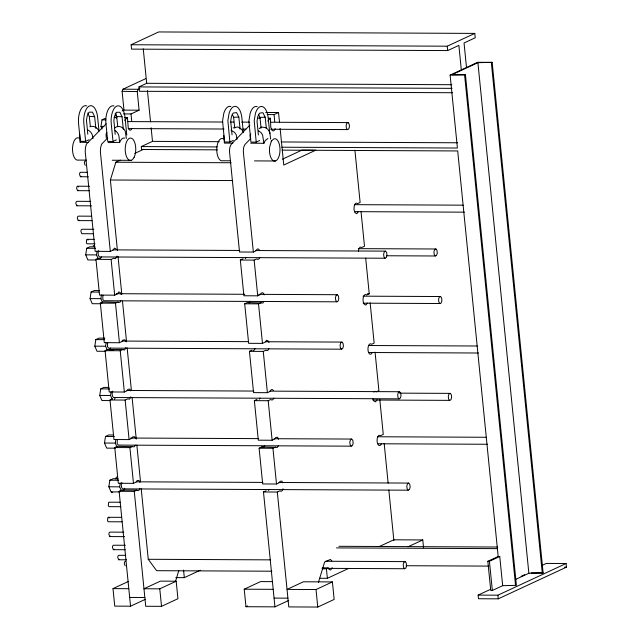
<?xml version="1.0" encoding="UTF-8"?>
<svg xmlns="http://www.w3.org/2000/svg" width="639" height="639" viewBox="0 0 639 639"><rect width="100%" height="100%" fill="white"/><g stroke="black" fill="none" stroke-linecap="round" stroke-linejoin="round"><path stroke-width="0.96" d="M358.479 251.415L358.647 249.522L360.053 247.085L361.85 247.461L364.494 246.231L361.027 211.485M102.056 128.966L100.97 126.418L101.984 119.844L105.163 118.367M95.738 259.985L87.878 259.953L85.706 254.857L86.712 248.283L89.899 246.806L94.804 246.822M97.959 258.3L96.505 254.905L97.08 251.151M101.082 303.749L92.248 303.709L90.075 298.613L91.081 292.039L94.26 290.561L99.173 290.577M102.687 302.91L100.874 298.661L101.449 294.906M105.834 351.306L96.992 351.266L94.82 346.17L95.826 339.597L99.013 338.119L104.9 338.143M107.072 349.613L105.619 346.218L106.194 342.464M109.764 400.581L101.913 400.541L99.74 395.445L100.746 388.871L103.933 387.394L108.838 387.418M111.993 398.896L110.539 395.493L111.114 391.739M115.499 448.179L106.665 448.131L104.492 443.035L105.499 436.461L108.678 434.983L113.59 435.007M117.105 447.332L115.292 443.091L115.867 439.328M119.868 491.926L111.026 491.886L108.854 486.79L109.868 480.216L113.047 478.739L117.959 478.763M121.106 490.241L119.661 486.838L120.236 483.084M115.819 478.93L116.202 477.421L116.977 476.918M98.741 250.528L98.086 252.9L98.406 255.552L99.524 256.926L385.069 258.236L386.315 257.525L386.978 255.153L386.651 252.501L385.533 251.127L255.744 250.536M102.903 295.138L102.791 299.371L103.901 300.745L336.881 301.816L338.135 301.113L338.79 298.732L338.462 296.081L337.344 294.715L258.691 294.347M107.632 342.512L107.52 346.745L108.638 348.119L341.498 349.19L342.752 348.479L343.407 346.106L343.079 343.455L341.969 342.081L265.345 341.729M112.776 391.124L112.121 393.504L112.448 396.148L113.558 397.522L399.103 398.84L400.357 398.129L401.012 395.749L400.685 393.105L399.575 391.731L269.778 391.132M117.304 439.488L117.193 443.722L118.303 445.095L351.242 446.166L352.496 445.455L353.151 443.083L352.824 440.431L351.714 439.057L274.067 438.705M121.905 482.477L121.25 484.849L121.578 487.501L122.688 488.875L408.233 490.185L409.487 489.474L410.142 487.102L409.815 484.45L408.704 483.076L278.908 482.485M117.432 250.504L110.395 180.006L115.827 162.218L120.332 160.125M175.39 581.738L178.784 570.619M318.43 582.393L324.652 562.008L330.403 559.437L331.825 560.914M88.581 142.513L80.218 142.185M108.103 142.601L119.725 142.361A11.198 5.28 -89.7 0 1 124.765 138.136M123.439 113.918L131.011 113.95L139.102 110.196L137.265 91.601L138.12 89.284L139.861 88.478M124.709 488.236L124.11 489.849L122.952 490.6M255.001 348.383L254.434 349.884L253.268 350.635M268.867 348.471L268.26 349.948L267.102 350.699L265.912 350.18L263.268 351.41L249.442 351.346L253.563 392.626L267.39 392.689L270.033 391.467A5.224 2.46 -89.7 0 1 273.348 390.493M139.837 488.5L139.262 489.921L138.096 490.664L136.906 490.153L121.761 490.081L119.118 491.311L130.548 606.195L114.74 606.123L112.991 588.615L128.551 581.386M283.053 488.755L282.294 490.576L281.136 491.327L279.946 490.808L277.31 492.038L263.476 491.974L274.946 606.85L245.967 606.723L244.218 589.206L260.616 581.586L272.206 581.642M122.161 110.954L123.958 110.124L122.105 91.297L123.023 89.188L145.668 78.677M131.858 128.335L131.227 129.717L130.036 130.268L128.351 128.806L127.409 117.568L124.565 117.552M130.683 390.892L129.861 389.111L127.976 389.279L126.993 390.804L124.349 392.034L109.205 391.963L105.084 350.675L107.727 349.453L109.644 349.797L110.459 348.079M250.823 133.942L250.097 135.476L250.328 138.375M250.72 143.216L263.883 143.288L265.305 140.476L267.909 138.503M130.843 396.755L129.597 399.207L127.792 398.832L125.156 400.054L110.004 399.99L113.95 439.52L129.102 439.592L131.738 438.362L132.72 436.836L134.645 436.756L135.444 438.482M135.172 445.127L134.342 446.765L117.392 446.318L114.748 447.54L118.319 483.284L133.463 483.356L136.107 482.125L137.089 480.6L138.975 480.432L139.797 482.213M125.899 347.592L124.621 350.036L122.872 349.525L107.727 349.453M101.377 256.902L100.491 258.563L98.614 258.132L95.97 259.354L99.54 295.098L114.685 295.17L117.328 293.94L118.886 291.863L120.643 292.974L121.186 294.603M114.469 399.271L115.395 397.554M249.154 303.07L250.081 301.352M264.498 445.774L263.572 447.492L261.75 446.981L259.107 448.211L262.677 483.947L276.503 484.011L279.147 482.788L280.13 481.263L281.943 481.135L282.813 482.884M120.867 300.713L119.924 302.343L102.975 301.896L100.339 303.126L104.285 342.656L119.429 342.728L122.073 341.498L123.055 339.972L124.98 339.892L125.779 341.617M263.907 301.376L262.964 302.998L247.333 302.559L244.697 303.789L248.643 343.319L262.469 343.383L265.113 342.161L266.679 340.212L268.428 341.186L268.955 342.488M278.316 445.798L277.382 447.42L261.75 446.981M116.969 256.135L115.451 258.691L113.758 258.204L111.114 259.426L95.97 259.354M332.2 567.688L330.714 570.004L329.101 569.533L328.198 567.999L322.272 567.967M358.287 211.717L356.842 213.682L354.964 212.691L353.942 209.536L354.278 205.758A5.224 2.46 -89.7 0 1 357.481 203.697L360.124 202.467L354.901 150.173M367.401 303.038L365.835 305.123L364.078 304.012A5.224 2.46 -89.7 0 1 363.391 297.079A5.224 2.46 -89.7 0 1 366.594 295.018L369.238 293.788L365.692 258.212M377.066 399.902L375.5 401.851L373.751 400.877A5.224 2.46 -89.7 0 1 372.96 398.928M106.138 123.806L86.409 144.134L85.45 147.625L85.219 151.675L95.171 251.335L110.315 251.407L112.959 250.176L114.517 248.1L116.274 249.21M107.695 137.888L101.577 144.198L100.595 147.697L100.371 151.747L110.315 251.407M124.693 120.372L127.409 117.568M249.833 125.148L231.502 144.031A7.468 3.522 -89.7 0 0 229.577 152.338L239.521 251.998L253.356 252.062L255.999 250.839A5.224 2.46 -89.7 0 1 259.314 249.865M250.768 138.495L245.336 144.095A7.468 3.522 -89.7 0 0 243.411 152.401L253.356 252.062M267.733 121.019L270.449 118.223L270.776 127.249L271.918 130.212A5.224 2.46 -89.7 0 0 275.185 128.695M259.21 128.647L261.511 127.017L265.361 127.6L267.757 129.23L269.85 132.433L270.656 139.142M85.442 160.94L84.667 161.443L84.284 162.961L85.219 165.405M87.535 172.314L80.642 172.282L79.867 172.786L79.484 174.295L80.418 176.739L81.193 176.244M89.548 186.268L77.734 186.213L76.96 186.716L76.576 188.225L77.519 190.67L89.324 190.726M77.519 190.67L78.293 190.174M90.746 201.381L76.968 201.317L76.193 201.82L75.801 203.33L76.744 205.774L77.519 205.279M91.249 216.19L78.453 216.134L77.678 216.637L77.295 218.147L78.238 220.591L79.012 220.096M94.221 239.361L87.327 239.329L86.553 239.833L86.393 242.988L87.104 243.794L94.979 243.826M93.102 245.935L93.877 245.432M112.736 492.214L111.961 492.717L111.25 491.91M121.298 517.35L108.502 517.294L107.727 517.79L107.576 520.945L108.287 521.751L122.065 521.815M123.774 532.175L109.996 532.111L109.221 532.606L108.838 534.124L109.772 536.568L110.547 536.065M125.38 545.267L113.566 545.219L112.791 545.714L112.408 547.232L113.343 549.676L114.117 549.173M125.755 555.339L118.862 555.307L118.087 555.81L117.704 557.32L118.646 559.764L119.421 559.269M125.412 561.409L124.637 561.905L124.254 563.422L125.196 565.866M385.533 251.127L384.287 251.838L383.624 254.218L383.951 256.87L385.069 258.236M337.344 294.715L336.098 295.418L335.443 297.798L335.763 300.45L336.881 301.816M341.969 342.081L340.715 342.792L340.06 345.164L340.387 347.816L341.498 349.19M399.575 391.731L398.321 392.442L397.666 394.814L397.993 397.466L399.103 398.84M351.714 439.057L350.46 439.768L349.805 442.148L350.132 444.792L351.242 446.166M408.704 483.076L407.45 483.787L406.795 486.167L407.115 488.819L408.233 490.185M405.126 561.617L403.872 562.328L403.217 564.7L403.544 567.352L404.655 568.726L405.909 568.015L406.564 565.643L406.236 562.991L405.126 561.617L325.483 561.25M86.64 105.85A14.937 7.037 -89.7 0 0 78.581 123.814L80.338 141.315L85.626 141.339L89.069 139.733M114.03 105.978A14.937 7.037 -89.7 0 0 105.97 123.942L107.727 141.443L113.023 141.467L116.466 139.853M230.895 106.513A14.937 7.037 -89.7 0 0 223.818 113.223L222.556 120.963L224.593 141.978L229.888 142.002L233.331 140.396M257.229 106.633A14.937 7.037 -89.7 0 0 250.153 113.343L248.891 121.083L250.927 142.098L256.223 142.122L259.666 140.516M461.318 69.891L458.874 45.377L447.675 50.577L131.57 49.123L131.131 44.746L158.688 31.95L474.793 33.404L475.232 37.781L464.042 42.981L466.486 67.486M452.5 92.727L139.382 91.289L138.943 86.912L146.69 83.31L451.837 84.715M217.372 149.838L141.586 149.494L141.299 146.571L152.489 141.371L219.305 141.682M134.733 153.44L143.735 149.254M267.134 114.581L274.051 114.613L278.532 112.528L279.515 122.44M131.131 44.746L447.244 46.2L474.793 33.404M281.903 147.218L457.404 148.024L450.128 75.09L477.676 62.287L492.166 62.358L543.126 572.935L528.868 573.263L515.473 579.485M492.166 62.358L477.908 62.678L452.005 74.707L465.44 74.771L516.4 585.348L502.669 585.675L492.334 590.476L490.752 590.468L487.845 561.29L498.172 556.489L499.754 556.497L502.669 585.675M282.398 159.199L301.975 150.109L315.802 150.173L283.772 165.046L280.114 128.383M450.128 75.09L465.44 74.771M100.339 303.126L115.483 303.19L118.127 301.967M264.258 294.843A5.224 2.46 -89.7 0 0 260.361 294.603L257.725 295.825L243.89 295.761L240.328 260.025L242.964 258.795M240.328 260.025L254.154 260.089L256.798 258.859A5.224 2.46 -89.7 0 0 259.769 257.501M105.084 350.675L120.228 350.747L122.872 349.525M244.697 303.789L258.523 303.852L261.167 302.622M110.004 399.99L112.648 398.76M249.442 351.346L252.085 350.116M114.748 447.54L129.901 447.612L132.545 446.389M278.564 439.312L277.598 437.236L275.76 437.499L274.778 439.025L272.134 440.247L258.308 440.183L254.362 400.653L257.006 399.423M254.362 400.653L268.188 400.717L270.832 399.487A5.224 2.46 -89.7 0 0 273.804 398.129M119.118 491.311L134.27 491.375L136.906 490.153M259.107 448.211L272.941 448.274L275.577 447.044M263.476 491.974L266.12 490.744M176.188 581.202L160.381 581.131L143.967 588.759L159.774 588.831L176.188 581.202L177.938 598.711L161.523 606.339L145.716 606.267L134.27 491.375M175.805 577.608L184.32 577.648L200.319 570.22M130.548 606.195L145.237 599.374M322.463 568.806L326.417 568.822L328.198 567.999M245.967 606.723L247.692 605.916M379.111 546.625L393.784 539.803L422.77 539.939L423.545 547.727M319.46 578.271L327.36 578.311L348.694 568.398M274.946 606.85L288.748 600.444M332.408 581.921L303.429 581.786L287.039 589.398L316.017 589.533L332.408 581.921L334.157 599.438L317.767 607.05L288.788 606.914L277.31 492.038M408.097 546.752L422.77 539.939M487.845 561.29L489.426 561.298L499.754 556.497M541.84 565.507L546.329 563.422L566.082 563.51L566.45 567.16L498.252 598.831L478.499 598.743L478.132 595.093L490.696 589.262M521.112 576.37L524.691 574.709M478.132 595.093L497.893 595.189L566.082 563.51M348.159 122.6L346.889 123.063L346.13 125.3L346.338 128.008L347.392 129.589L348.67 129.126L349.421 126.889L349.213 124.182L348.159 122.6L270.561 122.241M435.99 248.994L434.72 249.458L433.961 251.702L434.169 254.402L435.223 255.983L436.501 255.52L437.252 253.284L437.044 250.576L435.99 248.994L358.335 248.635M440.614 296.528L439.344 296.991L438.586 299.228L438.793 301.935L439.848 303.517L441.126 303.054L441.876 300.817L441.669 298.109L440.614 296.528L363 296.169M450.343 393.376L449.065 393.84L448.314 396.084L448.522 398.784L449.576 400.365L450.846 399.902L451.605 397.666L451.398 394.958L450.343 393.376L399.575 393.145M233.163 127.912L237.876 126.905L241.414 129.11L243.515 132.313M232.149 114.277L233.618 117.272L238.834 117.073L240.12 129.158M258.483 114.397L259.953 117.4L265.169 117.193L266.359 128.351M138.943 86.912L452.061 88.358M123.958 110.124L139.102 110.196M265.688 112.472L278.532 112.528M114.157 117.504L116.993 117.52M257.605 118.167L260.568 118.175M268.476 118.215L270.449 118.223M101.984 119.844L105.906 119.86M127.305 121.586L222.811 122.025M230.767 122.057L233.754 122.073M241.71 122.113L249.673 122.145M100.97 126.418L103.917 126.426M128.519 128.583L224.025 129.022M242.932 129.11L245.911 129.126M270.784 129.238L347.392 129.589M281.128 141.962L457.628 142.777M232.844 143.136L224.377 143.104L223.754 135.356M141.299 146.571L217.084 146.922M282.19 150.141L457.7 150.948L498.172 556.489M86.385 160.133L78.437 160.093A11.198 5.28 -89.7 0 1 72.526 148.144A11.198 5.28 -89.7 0 1 79.284 138.216M112.232 160.245L131.115 160.333M230.647 160.796L222.691 160.756A11.198 5.28 -89.7 0 1 216.789 148.807A11.198 5.28 -89.7 0 1 223.546 138.879M254.498 160.9L275.377 160.996M115.827 162.218L231.126 162.745M80.418 176.739L88.294 176.779M110.395 180.006L232.652 180.565M354.373 204.664L463.203 205.167M76.744 205.774L91.513 205.846M354.605 211.661L464.433 212.164M78.238 220.591L92.016 220.655M93.837 229.297L82.024 229.241L81.249 229.744L80.865 231.254L81.808 233.698L93.621 233.754M86.712 248.283L95.554 248.323M112.967 249.873L239.769 250.456M386.435 255.76L435.223 255.983M85.706 254.857L96.505 254.905M91.081 292.039L98.941 292.071M367.265 293.78L369.238 293.788M116.314 293.692L244.753 294.283M90.075 298.613L100.874 298.661M363.224 303.166L439.848 303.517M95.826 339.597L104.668 339.636M122.041 341.066L248.427 341.649M368.431 345.507L477.261 346.003M94.82 346.17L105.619 346.218M368.655 352.504L478.483 353.008M100.746 388.871L109.588 388.911M127.009 390.477L253.803 391.06M99.74 395.445L110.539 395.493M372.92 400.014L449.576 400.365M377.521 436.764L486.343 437.268M105.499 436.461L114.333 436.501M130.715 438.042L258.14 438.626M377.745 443.762L487.573 444.265M104.492 443.035L115.292 443.091M109.868 480.216L118.702 480.256M136.139 481.822L262.933 482.405M108.854 486.79L119.661 486.838M120.1 502.238L109.269 502.19L108.494 502.685L108.342 505.84L109.053 506.647L120.867 506.703M109.772 536.568L124.541 536.632M338.95 546.305L497.501 547.032M336.497 547.903L497.046 548.645M113.343 549.676L125.156 549.732M141.219 488.795L148.256 559.293L270.505 559.86M118.646 559.764L126.522 559.804M406.061 565.723L488.827 566.106M564.477 567.144L566.45 567.16M322.032 568.343L404.655 568.726M271.894 571.21L156.595 570.683L148.256 559.293M531.217 572.879L543.126 572.935M112.991 588.615L128.798 588.687M244.218 589.206L273.196 589.334M129.717 597.433L144.861 597.505M274.067 598.104L287.901 598.16M123.023 89.188L138.12 89.284M109.644 349.797L113.391 349.86M122.105 91.297L137.265 91.601M115.156 113.167L116.681 116.514L122.033 116.761L123.351 129.501M87.767 113.039L89.284 116.386L94.644 116.633L95.858 128.399M231.014 130.244L234.529 132.329L236.246 134.805L236.973 139.446M258.468 130.811L260.864 132.449L262.581 134.925L263.883 143.288M77.734 186.213L78.445 187.019M87.327 239.329L88.038 240.136M108.502 517.294L109.213 518.101M265.169 117.193L262.901 112.672L259.498 113.199L257.805 116.586L257.038 121.25L258.388 135.005M238.834 117.073L236.566 112.552L233.171 113.079L231.47 116.466L230.703 121.122L232.053 134.885M122.033 116.761L119.844 112.264L116.482 112.296L114.605 115.923L113.854 120.332L115.188 134.342M94.644 116.633L92.447 112.137L89.085 112.176L87.216 115.795L86.465 120.212L87.799 134.222M126.362 138.503L125.204 131.051A7.468 6.43 65 0 0 114.78 127.88M116.681 116.514L117.768 126.738M89.284 116.386L90.371 126.61M259.953 117.4L261.063 128.175M233.618 117.272L234.729 128.056M491.343 62.742L542.303 573.319M477.908 62.678L528.868 573.263M464.617 75.154L515.577 585.731M447.244 46.2L447.675 50.577M497.893 595.189L498.252 598.831M489.426 561.298L492.334 590.476M370.141 302.798L374.158 343.095L371.523 344.325A5.224 2.46 -89.7 0 0 368.312 346.386A5.224 2.46 -89.7 0 0 369.007 353.319A5.224 2.46 -89.7 0 0 372.321 352.345M375.061 352.113L378.911 390.653L376.267 391.883A5.224 2.46 -89.7 0 0 373.919 392.114M379.806 399.671L383.272 434.416L380.636 435.646L378.831 435.271L377.425 437.707A5.224 2.46 -89.7 0 0 378.12 444.64A5.224 2.46 -89.7 0 0 381.435 443.666M384.175 443.434L388.137 483.108M388.832 490.049L393.88 540.634M326.417 568.822L327.36 578.311M274.051 114.613L274.754 121.666M316.017 589.533L317.767 607.05M269.802 133.743L268.236 118.183A14.937 7.037 -89.7 0 0 262.629 106.697A14.937 7.037 -89.7 0 0 255.44 113.367L254.202 120.675L256.223 142.122M243.267 131.674L241.901 118.063A14.937 7.037 -89.7 0 0 236.294 106.577A14.937 7.037 -89.7 0 0 229.105 113.247L227.867 120.547L229.888 142.002M254.154 260.089L257.725 295.825M258.523 303.852L262.469 343.383M263.268 351.41L267.39 392.689M268.188 400.717L272.134 440.247M272.941 448.274L276.503 484.011M143.256 48.852L146.69 83.31M147.425 90.618L150.54 121.849M151.123 127.712L152.489 141.371M183.569 570.06L184.32 577.648M131.011 113.95L131.714 121.003M126.794 135.029L125.036 117.528A14.937 7.037 -89.7 0 0 116.681 106.162A14.937 7.037 -89.7 0 0 111.266 123.966L113.023 141.467M119.621 142.657L119.054 136.954A7.468 6.43 64.9 0 0 115.052 130.58M115.867 113.886L116.306 118.231M159.774 588.831L161.523 606.339M118.023 256.463L121.793 294.188M122.488 301.137L126.554 341.849M127.145 347.808L131.41 390.501M132.097 397.45L136.259 439.153M136.858 445.111L140.524 481.846M99.005 131.011L97.639 117.4A14.937 7.037 -89.7 0 0 89.292 106.034A14.937 7.037 -89.7 0 0 83.869 123.838L85.626 141.339M111.114 259.426L114.685 295.17M115.483 303.19L119.429 342.728M120.228 350.747L124.349 392.034M125.156 400.054L129.102 439.592M129.901 447.612L133.463 483.356M92.903 138.735L92.711 136.826A7.468 6.43 64.9 0 0 87.87 130.029M106.242 137.936L106.074 134.206A7.468 6.43 64.9 0 1 106.777 132.481M79.739 134.086L80.115 142.473M89.907 126.794A7.468 6.43 65 0 1 98.869 130.923M269.091 489.386A5.224 2.46 -89.7 0 1 268.468 490.512M259.977 398.065A5.224 2.46 -89.7 0 1 259.354 399.191M245.943 257.437A5.224 2.46 -89.7 0 1 245.32 258.563M271.391 140.995L269.674 146.802A11.198 5.28 -89.7 0 0 273.939 160.98A11.198 5.28 -89.7 0 0 280.018 149.965A11.198 5.28 -89.7 0 0 274.091 138.783L271.391 140.995M134.118 157.282A11.198 5.28 -89.7 0 0 131.969 138.463A11.198 5.28 -89.7 0 0 125.348 151.938A11.198 5.28 -89.7 0 0 134.118 157.282"/></g></svg>
